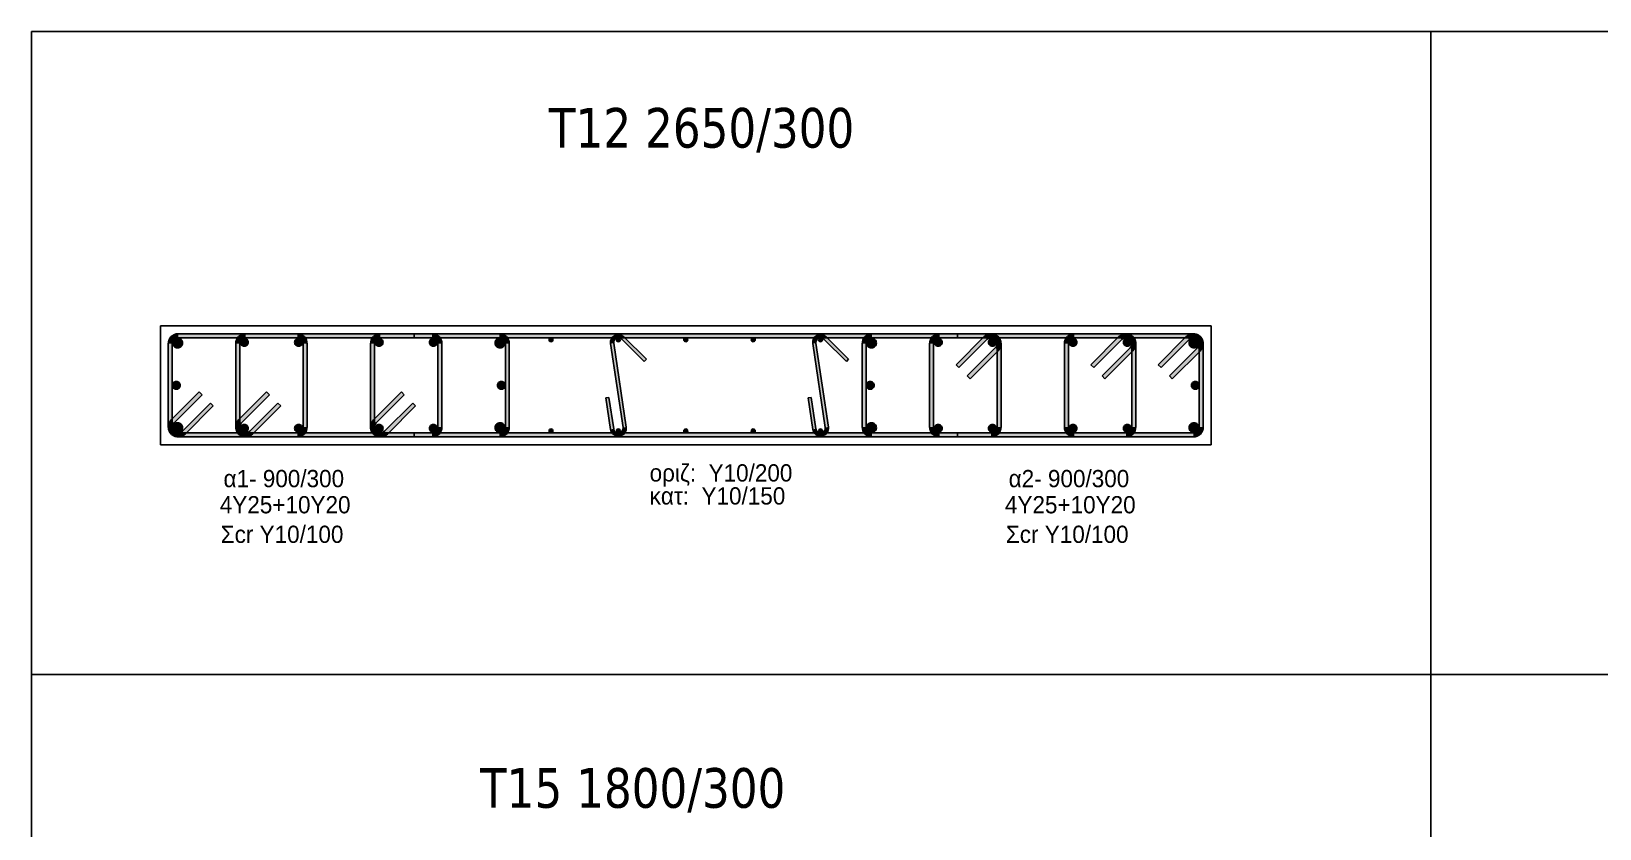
# Model space of a CAD drawing. Header units: millimetres. Extents: x -2171 to 1563, y -1758 to -1505.
# Drawn here: x -882.83 to -863.06, y -1600.3 to -1590.25 of the extents above; entities that cross this region are included whole.
import ezdxf

# ---------------------------------------------------------------- set-up
doc = ezdxf.new("R2010")
doc.units = ezdxf.units.MM
for name, color, linetype in [('-S_TEXT', 3, 'Continuous'), ('Col_Det', 7, 'Continuous'), ('Col_Det_Fill', 7, 'Continuous'), ('Geo_Col_Pro_1', 7, 'Continuous'), ('pinakaki', 153, 'Continuous')]:
    doc.layers.add(name, color=color, linetype=linetype)
doc.styles.add('S1Arl22_b_934_161', font='arial.ttf', dxfattribs={"width": 0.933629, "height": 0.002175})
doc.styles.get("Standard").update_dxf_attribs({"font": 'tahoma.ttf'})

msp = doc.modelspace()

# ---------------------------------------------------------------- hatches: boundary and pattern name
at = {"layer": 'Col_Det_Fill'}
for color, points in [(252, [(-880.982, -1594.1097), (-880.982, -1594.0597, 0.4142136), (-881.107, -1594.1847), (-881.057, -1594.1847, -0.4142136)]), (252, [(-876.932, -1594.1097), (-876.932, -1594.0597), (-880.982, -1594.0597), (-880.982, -1594.1097)]), (252, [(-880.132, -1594.1097), (-880.132, -1594.0597, 0.4142136), (-880.257, -1594.1847), (-880.207, -1594.1847, -0.4142136)]), (252, [(-879.482, -1594.1097), (-879.482, -1594.0597), (-880.132, -1594.0597), (-880.132, -1594.1097)]), (252, [(-879.407, -1594.1847), (-879.357, -1594.1847, 0.4142136), (-879.482, -1594.0597), (-879.482, -1594.1097, -0.4142136)]), (252, [(-878.432, -1594.1097), (-878.432, -1594.0597, 0.4142136), (-878.557, -1594.1847), (-878.507, -1594.1847, -0.4142136)]), (252, [(-877.782, -1594.1097), (-877.782, -1594.0597), (-878.432, -1594.0597), (-878.432, -1594.1097)]), (252, [(-871.1555, -1594.1097), (-871.1555, -1594.0597), (-878.0086, -1594.0597), (-878.0086, -1594.1097)]), (252, [(-877.707, -1594.1847), (-877.657, -1594.1847, 0.4142136), (-877.782, -1594.0597), (-877.782, -1594.1097, -0.4142136)]), (252, [(-876.857, -1594.1847), (-876.807, -1594.1847, 0.4142136), (-876.932, -1594.0597), (-876.932, -1594.1097, -0.4142136)]), (252, [(-875.5307, -1594.1845), (-875.4912, -1594.1786, -0.7233449), (-875.3894, -1594.1273), (-875.3611, -1594.099, 0.7233449)]), (252, [(-872.9813, -1594.1845), (-872.9418, -1594.1786, -0.7233449), (-872.84, -1594.1273), (-872.8117, -1594.099, 0.7233449)]), (252, [(-872.232, -1594.1097), (-872.232, -1594.0597, 0.4142136), (-872.357, -1594.1847), (-872.307, -1594.1847, -0.4142136)]), (252, [(-868.182, -1594.1097), (-868.182, -1594.0597), (-872.232, -1594.0597), (-872.232, -1594.1097)]), (252, [(-871.382, -1594.1097), (-871.382, -1594.0597, 0.4142136), (-871.507, -1594.1847), (-871.457, -1594.1847, -0.4142136)]), (252, [(-870.732, -1594.1097), (-870.732, -1594.0597), (-871.382, -1594.0597), (-871.382, -1594.1097)]), (252, [(-870.657, -1594.1847), (-870.607, -1594.1847, 0.6681786), (-870.8204, -1594.0963), (-870.7851, -1594.1317, -0.6681786)]), (252, [(-870.679, -1594.2377), (-870.6436, -1594.2731, 0.6681786), (-870.732, -1594.0597), (-870.732, -1594.1097, -0.6681786)]), (252, [(-869.682, -1594.1097), (-869.682, -1594.0597, 0.4142136), (-869.807, -1594.1847), (-869.757, -1594.1847, -0.4142136)]), (252, [(-869.032, -1594.1097), (-869.032, -1594.0597), (-869.682, -1594.0597), (-869.682, -1594.1097)]), (252, [(-868.957, -1594.1847), (-868.907, -1594.1847, 0.6681786), (-869.1204, -1594.0963), (-869.0851, -1594.1317, -0.6681786)]), (252, [(-868.979, -1594.2377), (-868.9436, -1594.2731, 0.6681786), (-869.032, -1594.0597), (-869.032, -1594.1097, -0.6681786)]), (252, [(-868.107, -1594.1847), (-868.057, -1594.1847, 0.6681786), (-868.2704, -1594.0963), (-868.2351, -1594.1317, -0.6681786)]), (252, [(-868.129, -1594.2377), (-868.0936, -1594.2731, 0.6681786), (-868.182, -1594.0597), (-868.182, -1594.1097, -0.6681786)]), (252, [(-881.057, -1594.1847), (-881.107, -1594.1847), (-881.107, -1595.2347), (-881.057, -1595.2347)]), (12, [(-881.0534, -1594.1759, 0.4142136), (-880.9909, -1594.2384, 0.4142136), (-880.9284, -1594.1759, 0.4142136), (-880.9909, -1594.1134, 0.4142136)]), (252, [(-880.207, -1594.1847), (-880.257, -1594.1847), (-880.257, -1595.2347), (-880.207, -1595.2347)]), (56, [(-880.1997, -1594.167, 0.4142136), (-880.1497, -1594.217, 0.4142136), (-880.0997, -1594.167, 0.4142136), (-880.1497, -1594.117, 0.4142136)]), (56, [(-879.5143, -1594.167, 0.4142136), (-879.4643, -1594.217, 0.4142136), (-879.4143, -1594.167, 0.4142136), (-879.4643, -1594.117, 0.4142136)]), (252, [(-879.407, -1595.2347), (-879.357, -1595.2347), (-879.357, -1594.1847), (-879.407, -1594.1847)]), (252, [(-878.507, -1594.1847), (-878.557, -1594.1847), (-878.557, -1595.2347), (-878.507, -1595.2347)]), (56, [(-878.4997, -1594.167, 0.4142136), (-878.4497, -1594.217, 0.4142136), (-878.3997, -1594.167, 0.4142136), (-878.4497, -1594.117, 0.4142136)]), (56, [(-877.8143, -1594.167, 0.4142136), (-877.7643, -1594.217, 0.4142136), (-877.7143, -1594.167, 0.4142136), (-877.7643, -1594.117, 0.4142136)]), (252, [(-877.707, -1595.2347), (-877.657, -1595.2347), (-877.657, -1594.1847), (-877.707, -1594.1847)]), (12, [(-876.9857, -1594.1759, 0.4142136), (-876.9232, -1594.2384, 0.4142136), (-876.8607, -1594.1759, 0.4142136), (-876.9232, -1594.1134, 0.4142136)]), (252, [(-876.857, -1595.2347), (-876.807, -1595.2347), (-876.807, -1594.1847), (-876.857, -1594.1847)]), (133, [(-876.3066, -1594.1347, 0.4142136), (-876.2816, -1594.1597, 0.4142136), (-876.2566, -1594.1347, 0.4142136), (-876.2816, -1594.1097, 0.4142136)]), (252, [(-875.3725, -1595.2408), (-875.3329, -1595.2349), (-875.4912, -1594.1786), (-875.5307, -1594.1845)]), (133, [(-875.4568, -1594.1347, 0.4142136), (-875.4318, -1594.1597, 0.4142136), (-875.4068, -1594.1347, 0.4142136), (-875.4318, -1594.1097, 0.4142136)]), (252, [(-875.3611, -1594.099), (-875.3894, -1594.1273), (-875.1066, -1594.4101), (-875.0783, -1594.3818)]), (133, [(-874.607, -1594.1347, 0.4142136), (-874.582, -1594.1597, 0.4142136), (-874.557, -1594.1347, 0.4142136), (-874.582, -1594.1097, 0.4142136)]), (133, [(-873.7572, -1594.1347, 0.4142136), (-873.7322, -1594.1597, 0.4142136), (-873.7072, -1594.1347, 0.4142136), (-873.7322, -1594.1097, 0.4142136)]), (252, [(-872.8231, -1595.2408), (-872.7835, -1595.2349), (-872.9418, -1594.1786), (-872.9813, -1594.1845)]), (133, [(-872.9074, -1594.1347, 0.4142136), (-872.8824, -1594.1597, 0.4142136), (-872.8574, -1594.1347, 0.4142136), (-872.8824, -1594.1097, 0.4142136)]), (252, [(-872.8117, -1594.099), (-872.84, -1594.1273), (-872.5572, -1594.4101), (-872.5289, -1594.3818)]), (252, [(-872.307, -1594.1847), (-872.357, -1594.1847), (-872.357, -1595.2347), (-872.307, -1595.2347)]), (12, [(-872.1784, -1594.1759, 0.4142136), (-872.2409, -1594.1134, 0.4142136), (-872.3034, -1594.1759, 0.4142136), (-872.2409, -1594.2384, 0.4142136)]), (252, [(-871.457, -1594.1847), (-871.507, -1594.1847), (-871.507, -1595.2347), (-871.457, -1595.2347)]), (56, [(-871.3497, -1594.167, 0.4142136), (-871.3997, -1594.117, 0.4142136), (-871.4497, -1594.167, 0.4142136), (-871.3997, -1594.217, 0.4142136)]), (252, [(-870.7851, -1594.1317), (-870.8204, -1594.0963), (-871.174, -1594.4499), (-871.1386, -1594.4852)]), (252, [(-871.0325, -1594.5913), (-870.9972, -1594.6266), (-870.6436, -1594.2731), (-870.679, -1594.2377)]), (56, [(-870.6643, -1594.167, 0.4142136), (-870.7143, -1594.117, 0.4142136), (-870.7643, -1594.167, 0.4142136), (-870.7143, -1594.217, 0.4142136)]), (252, [(-870.657, -1595.2347), (-870.607, -1595.2347), (-870.607, -1594.1847), (-870.657, -1594.1847)]), (252, [(-869.757, -1594.1847), (-869.807, -1594.1847), (-869.807, -1595.2347), (-869.757, -1595.2347)]), (56, [(-869.6497, -1594.167, 0.4142136), (-869.6997, -1594.117, 0.4142136), (-869.7497, -1594.167, 0.4142136), (-869.6997, -1594.217, 0.4142136)]), (252, [(-869.0851, -1594.1317), (-869.1204, -1594.0963), (-869.474, -1594.4499), (-869.4386, -1594.4852)]), (252, [(-869.3325, -1594.5913), (-869.2972, -1594.6266), (-868.9436, -1594.2731), (-868.979, -1594.2377)]), (56, [(-868.9643, -1594.167, 0.4142136), (-869.0143, -1594.117, 0.4142136), (-869.0643, -1594.167, 0.4142136), (-869.0143, -1594.217, 0.4142136)]), (252, [(-868.957, -1595.2347), (-868.907, -1595.2347), (-868.907, -1594.1847), (-868.957, -1594.1847)]), (252, [(-868.2351, -1594.1317), (-868.2704, -1594.0963), (-868.624, -1594.4499), (-868.5886, -1594.4852)]), (252, [(-868.4825, -1594.5913), (-868.4472, -1594.6266), (-868.0936, -1594.2731), (-868.129, -1594.2377)]), (12, [(-868.1107, -1594.1759, 0.4142136), (-868.1732, -1594.1134, 0.4142136), (-868.2357, -1594.1759, 0.4142136), (-868.1732, -1594.2384, 0.4142136)]), (252, [(-868.107, -1595.2347), (-868.057, -1595.2347), (-868.057, -1594.1847), (-868.107, -1594.1847)]), (12, [(-881.057, -1594.7097, 0.4142136), (-881.007, -1594.7597, 0.4142136), (-880.957, -1594.7097, 0.4142136), (-881.007, -1594.6597, 0.4142136)]), (12, [(-876.957, -1594.7097, 0.4142136), (-876.907, -1594.7597, 0.4142136), (-876.857, -1594.7097, 0.4142136), (-876.907, -1594.6597, 0.4142136)]), (12, [(-872.207, -1594.7097, 0.4142136), (-872.257, -1594.6597, 0.4142136), (-872.307, -1594.7097, 0.4142136), (-872.257, -1594.7597, 0.4142136)]), (12, [(-868.107, -1594.7097, 0.4142136), (-868.157, -1594.6597, 0.4142136), (-868.207, -1594.7097, 0.4142136), (-868.157, -1594.7597, 0.4142136)]), (252, [(-880.6815, -1594.8281), (-880.7169, -1594.7928), (-881.0704, -1595.1463), (-881.0351, -1595.1817)]), (252, [(-879.8315, -1594.8281), (-879.8669, -1594.7928), (-880.2204, -1595.1463), (-880.1851, -1595.1817)]), (252, [(-878.1315, -1594.8281), (-878.1669, -1594.7928), (-878.5204, -1595.1463), (-878.4851, -1595.1817)]), (252, [(-875.5504, -1594.863), (-875.59, -1594.8689), (-875.5307, -1595.2645), (-875.4912, -1595.2586)]), (252, [(-873.001, -1594.863), (-873.0406, -1594.8689), (-872.9813, -1595.2645), (-872.9418, -1595.2586)]), (252, [(-880.929, -1595.2877), (-880.8936, -1595.3231), (-880.5401, -1594.9695), (-880.5754, -1594.9342)]), (252, [(-880.079, -1595.2877), (-880.0436, -1595.3231), (-879.6901, -1594.9695), (-879.7254, -1594.9342)]), (252, [(-878.379, -1595.2877), (-878.3436, -1595.3231), (-877.9901, -1594.9695), (-878.0254, -1594.9342)]), (252, [(-881.0351, -1595.1817), (-881.0704, -1595.1463, 0.6681786), (-880.982, -1595.3597), (-880.982, -1595.3097, -0.6681786)]), (252, [(-881.057, -1595.2347), (-881.107, -1595.2347, 0.6681786), (-880.8936, -1595.3231), (-880.929, -1595.2877, -0.6681786)]), (12, [(-881.0534, -1595.2435, 0.4142136), (-880.9909, -1595.306, 0.4142136), (-880.9284, -1595.2435, 0.4142136), (-880.9909, -1595.181, 0.4142136)]), (252, [(-880.1851, -1595.1817), (-880.2204, -1595.1463, 0.6681786), (-880.132, -1595.3597), (-880.132, -1595.3097, -0.6681786)]), (252, [(-880.207, -1595.2347), (-880.257, -1595.2347, 0.6681786), (-880.0436, -1595.3231), (-880.079, -1595.2877, -0.6681786)]), (56, [(-880.1997, -1595.2524, 0.4142136), (-880.1497, -1595.3024, 0.4142136), (-880.0997, -1595.2524, 0.4142136), (-880.1497, -1595.2024, 0.4142136)]), (56, [(-879.5143, -1595.2524, 0.4142136), (-879.4643, -1595.3024, 0.4142136), (-879.4143, -1595.2524, 0.4142136), (-879.4643, -1595.2024, 0.4142136)]), (252, [(-879.482, -1595.3097), (-879.482, -1595.3597, 0.4142136), (-879.357, -1595.2347), (-879.407, -1595.2347, -0.4142136)]), (252, [(-878.4851, -1595.1817), (-878.5204, -1595.1463, 0.6681786), (-878.432, -1595.3597), (-878.432, -1595.3097, -0.6681786)]), (252, [(-878.507, -1595.2347), (-878.557, -1595.2347, 0.6681786), (-878.3436, -1595.3231), (-878.379, -1595.2877, -0.6681786)]), (56, [(-878.4997, -1595.2524, 0.4142136), (-878.4497, -1595.3024, 0.4142136), (-878.3997, -1595.2524, 0.4142136), (-878.4497, -1595.2024, 0.4142136)]), (56, [(-877.8143, -1595.2524, 0.4142136), (-877.7643, -1595.3024, 0.4142136), (-877.7143, -1595.2524, 0.4142136), (-877.7643, -1595.2024, 0.4142136)]), (252, [(-877.782, -1595.3097), (-877.782, -1595.3597, 0.4142136), (-877.657, -1595.2347), (-877.707, -1595.2347, -0.4142136)]), (12, [(-876.9857, -1595.2435, 0.4142136), (-876.9232, -1595.306, 0.4142136), (-876.8607, -1595.2435, 0.4142136), (-876.9232, -1595.181, 0.4142136)]), (252, [(-876.932, -1595.3097), (-876.932, -1595.3597, 0.4142136), (-876.807, -1595.2347), (-876.857, -1595.2347, -0.4142136)]), (133, [(-876.3066, -1595.2847, 0.4142136), (-876.2816, -1595.3097, 0.4142136), (-876.2566, -1595.2847, 0.4142136), (-876.2816, -1595.2597, 0.4142136)]), (252, [(-875.4912, -1595.2586), (-875.5307, -1595.2645, 1), (-875.3329, -1595.2349), (-875.3725, -1595.2408, -1)]), (133, [(-875.4568, -1595.2847, 0.4142136), (-875.4318, -1595.3097, 0.4142136), (-875.4068, -1595.2847, 0.4142136), (-875.4318, -1595.2597, 0.4142136)]), (133, [(-874.607, -1595.2847, 0.4142136), (-874.582, -1595.3097, 0.4142136), (-874.557, -1595.2847, 0.4142136), (-874.582, -1595.2597, 0.4142136)]), (133, [(-873.7572, -1595.2847, 0.4142136), (-873.7322, -1595.3097, 0.4142136), (-873.7072, -1595.2847, 0.4142136), (-873.7322, -1595.2597, 0.4142136)]), (252, [(-872.9418, -1595.2586), (-872.9813, -1595.2645, 1), (-872.7835, -1595.2349), (-872.8231, -1595.2408, -1)]), (133, [(-872.9074, -1595.2847, 0.4142136), (-872.8824, -1595.3097, 0.4142136), (-872.8574, -1595.2847, 0.4142136), (-872.8824, -1595.2597, 0.4142136)]), (252, [(-872.307, -1595.2347), (-872.357, -1595.2347, 0.4142136), (-872.232, -1595.3597), (-872.232, -1595.3097, -0.4142136)]), (12, [(-872.1784, -1595.2435, 0.4142136), (-872.2409, -1595.181, 0.4142136), (-872.3034, -1595.2435, 0.4142136), (-872.2409, -1595.306, 0.4142136)]), (252, [(-871.457, -1595.2347), (-871.507, -1595.2347, 0.4142136), (-871.382, -1595.3597), (-871.382, -1595.3097, -0.4142136)]), (56, [(-871.3497, -1595.2524, 0.4142136), (-871.3997, -1595.2024, 0.4142136), (-871.4497, -1595.2524, 0.4142136), (-871.3997, -1595.3024, 0.4142136)]), (56, [(-870.6643, -1595.2524, 0.4142136), (-870.7143, -1595.2024, 0.4142136), (-870.7643, -1595.2524, 0.4142136), (-870.7143, -1595.3024, 0.4142136)]), (252, [(-870.732, -1595.3097), (-870.732, -1595.3597, 0.4142136), (-870.607, -1595.2347), (-870.657, -1595.2347, -0.4142136)]), (252, [(-869.757, -1595.2347), (-869.807, -1595.2347, 0.4142136), (-869.682, -1595.3597), (-869.682, -1595.3097, -0.4142136)]), (56, [(-869.6497, -1595.2524, 0.4142136), (-869.6997, -1595.2024, 0.4142136), (-869.7497, -1595.2524, 0.4142136), (-869.6997, -1595.3024, 0.4142136)]), (56, [(-868.9643, -1595.2524, 0.4142136), (-869.0143, -1595.2024, 0.4142136), (-869.0643, -1595.2524, 0.4142136), (-869.0143, -1595.3024, 0.4142136)]), (252, [(-869.032, -1595.3097), (-869.032, -1595.3597, 0.4142136), (-868.907, -1595.2347), (-868.957, -1595.2347, -0.4142136)]), (12, [(-868.1107, -1595.2435, 0.4142136), (-868.1732, -1595.181, 0.4142136), (-868.2357, -1595.2435, 0.4142136), (-868.1732, -1595.306, 0.4142136)]), (252, [(-868.182, -1595.3097), (-868.182, -1595.3597, 0.4142136), (-868.057, -1595.2347), (-868.107, -1595.2347, -0.4142136)]), (252, [(-880.982, -1595.3097), (-880.982, -1595.3597), (-876.932, -1595.3597), (-876.932, -1595.3097)]), (252, [(-880.132, -1595.3097), (-880.132, -1595.3597), (-879.482, -1595.3597), (-879.482, -1595.3097)]), (252, [(-878.432, -1595.3097), (-878.432, -1595.3597), (-877.782, -1595.3597), (-877.782, -1595.3097)]), (252, [(-878.0086, -1595.3097), (-878.0086, -1595.3597), (-871.1555, -1595.3597), (-871.1555, -1595.3097)]), (252, [(-872.232, -1595.3097), (-872.232, -1595.3597), (-868.182, -1595.3597), (-868.182, -1595.3097)]), (252, [(-871.382, -1595.3097), (-871.382, -1595.3597), (-870.732, -1595.3597), (-870.732, -1595.3097)]), (252, [(-869.682, -1595.3097), (-869.682, -1595.3597), (-869.032, -1595.3597), (-869.032, -1595.3097)])]:
    msp.add_hatch(color=color, dxfattribs=at).paths.add_polyline_path(points)

# ---------------------------------------------------------------- linework, layer by layer
at = {"layer": '-S_TEXT', "ltscale": 5}
msp.add_lwpolyline([(-882.8339, -1590.2497), (-824.6864, -1590.2497), (-824.6864, -1630.2944), (-882.8339, -1630.2944)], close=True, dxfattribs=at)
at = {"layer": 'Col_Det', "color": 7}
for points in [[(-867.957, -1593.9597), (-881.207, -1593.9597)], [(-881.207, -1593.9597), (-881.207, -1595.4597)], [(-876.932, -1594.0597), (-880.982, -1594.0597)], [(-879.482, -1594.0597), (-880.132, -1594.0597)], [(-877.782, -1594.0597), (-878.432, -1594.0597)], [(-871.1555, -1594.0597), (-878.0086, -1594.0597)], [(-878.0086, -1594.0597), (-878.0086, -1594.1097)], [(-868.182, -1594.0597), (-872.232, -1594.0597)], [(-870.732, -1594.0597), (-871.382, -1594.0597)], [(-871.1555, -1594.1097), (-871.1555, -1594.0597)], [(-869.032, -1594.0597), (-869.682, -1594.0597)], [(-867.957, -1595.4597), (-867.957, -1593.9597)], [(-881.107, -1594.1847), (-881.107, -1595.2347)], [(-881.057, -1595.2347), (-881.057, -1594.1847)], [(-880.982, -1594.1097), (-876.932, -1594.1097)], [(-880.257, -1594.1847), (-880.257, -1595.2347)], [(-880.207, -1595.2347), (-880.207, -1594.1847)], [(-880.132, -1594.1097), (-879.482, -1594.1097)], [(-879.407, -1594.1847), (-879.407, -1595.2347)], [(-879.357, -1595.2347), (-879.357, -1594.1847)], [(-878.557, -1594.1847), (-878.557, -1595.2347)], [(-878.507, -1595.2347), (-878.507, -1594.1847)], [(-878.432, -1594.1097), (-877.782, -1594.1097)], [(-878.0086, -1594.1097), (-871.1555, -1594.1097)], [(-877.707, -1594.1847), (-877.707, -1595.2347)], [(-877.657, -1595.2347), (-877.657, -1594.1847)], [(-876.857, -1594.1847), (-876.857, -1595.2347)], [(-876.807, -1595.2347), (-876.807, -1594.1847)], [(-875.5307, -1594.1845), (-875.3725, -1595.2408)], [(-875.3329, -1595.2349), (-875.4912, -1594.1786)], [(-875.3894, -1594.1273), (-875.1066, -1594.4101)], [(-875.0783, -1594.3818), (-875.3611, -1594.099)], [(-872.9813, -1594.1845), (-872.8231, -1595.2408)], [(-872.7835, -1595.2349), (-872.9418, -1594.1786)], [(-872.84, -1594.1273), (-872.5572, -1594.4101)], [(-872.5289, -1594.3818), (-872.8117, -1594.099)], [(-872.357, -1594.1847), (-872.357, -1595.2347)], [(-872.307, -1595.2347), (-872.307, -1594.1847)], [(-872.232, -1594.1097), (-868.182, -1594.1097)], [(-871.507, -1594.1847), (-871.507, -1595.2347)], [(-871.457, -1595.2347), (-871.457, -1594.1847)], [(-871.382, -1594.1097), (-870.732, -1594.1097)], [(-870.8204, -1594.0963), (-871.174, -1594.4499)], [(-871.1386, -1594.4852), (-870.7851, -1594.1317)], [(-870.679, -1594.2377), (-871.0325, -1594.5913)], [(-870.9972, -1594.6266), (-870.6436, -1594.2731)], [(-870.657, -1594.1847), (-870.657, -1595.2347)], [(-870.607, -1595.2347), (-870.607, -1594.1847)], [(-869.807, -1594.1847), (-869.807, -1595.2347)], [(-869.757, -1595.2347), (-869.757, -1594.1847)], [(-869.682, -1594.1097), (-869.032, -1594.1097)], [(-869.1204, -1594.0963), (-869.474, -1594.4499)], [(-869.4386, -1594.4852), (-869.0851, -1594.1317)], [(-868.979, -1594.2377), (-869.3325, -1594.5913)], [(-869.2972, -1594.6266), (-868.9436, -1594.2731)], [(-868.957, -1594.1847), (-868.957, -1595.2347)], [(-868.907, -1595.2347), (-868.907, -1594.1847)], [(-868.2704, -1594.0963), (-868.624, -1594.4499)], [(-868.5886, -1594.4852), (-868.2351, -1594.1317)], [(-868.129, -1594.2377), (-868.4825, -1594.5913)], [(-868.4472, -1594.6266), (-868.0936, -1594.2731)], [(-868.107, -1594.1847), (-868.107, -1595.2347)], [(-868.057, -1595.2347), (-868.057, -1594.1847)], [(-875.1066, -1594.4101), (-875.0783, -1594.3818)], [(-872.5572, -1594.4101), (-872.5289, -1594.3818)], [(-871.174, -1594.4499), (-871.1386, -1594.4852)], [(-869.474, -1594.4499), (-869.4386, -1594.4852)], [(-868.624, -1594.4499), (-868.5886, -1594.4852)], [(-871.0325, -1594.5913), (-870.9972, -1594.6266)], [(-869.3325, -1594.5913), (-869.2972, -1594.6266)], [(-868.4825, -1594.5913), (-868.4472, -1594.6266)], [(-880.7169, -1594.7928), (-881.0704, -1595.1463)], [(-881.0351, -1595.1817), (-880.6815, -1594.8281)], [(-880.6815, -1594.8281), (-880.7169, -1594.7928)], [(-879.8669, -1594.7928), (-880.2204, -1595.1463)], [(-880.1851, -1595.1817), (-879.8315, -1594.8281)], [(-879.8315, -1594.8281), (-879.8669, -1594.7928)], [(-878.1669, -1594.7928), (-878.5204, -1595.1463)], [(-878.4851, -1595.1817), (-878.1315, -1594.8281)], [(-878.1315, -1594.8281), (-878.1669, -1594.7928)], [(-875.5504, -1594.863), (-875.59, -1594.8689)], [(-875.59, -1594.8689), (-875.5307, -1595.2645)], [(-875.4912, -1595.2586), (-875.5504, -1594.863)], [(-873.001, -1594.863), (-873.0406, -1594.8689)], [(-873.0406, -1594.8689), (-872.9813, -1595.2645)], [(-872.9418, -1595.2586), (-873.001, -1594.863)], [(-880.5754, -1594.9342), (-880.929, -1595.2877)], [(-880.8936, -1595.3231), (-880.5401, -1594.9695)], [(-880.5401, -1594.9695), (-880.5754, -1594.9342)], [(-879.7254, -1594.9342), (-880.079, -1595.2877)], [(-880.0436, -1595.3231), (-879.6901, -1594.9695)], [(-879.6901, -1594.9695), (-879.7254, -1594.9342)], [(-878.0254, -1594.9342), (-878.379, -1595.2877)], [(-878.3436, -1595.3231), (-877.9901, -1594.9695)], [(-877.9901, -1594.9695), (-878.0254, -1594.9342)], [(-881.207, -1595.4597), (-867.957, -1595.4597)], [(-876.932, -1595.3097), (-880.982, -1595.3097)], [(-880.982, -1595.3597), (-876.932, -1595.3597)], [(-879.482, -1595.3097), (-880.132, -1595.3097)], [(-880.132, -1595.3597), (-879.482, -1595.3597)], [(-877.782, -1595.3097), (-878.432, -1595.3097)], [(-878.432, -1595.3597), (-877.782, -1595.3597)], [(-878.0086, -1595.3097), (-878.0086, -1595.3597)], [(-871.1555, -1595.3097), (-878.0086, -1595.3097)], [(-878.0086, -1595.3597), (-871.1555, -1595.3597)], [(-868.182, -1595.3097), (-872.232, -1595.3097)], [(-872.232, -1595.3597), (-868.182, -1595.3597)], [(-870.732, -1595.3097), (-871.382, -1595.3097)], [(-871.382, -1595.3597), (-870.732, -1595.3597)], [(-871.1555, -1595.3597), (-871.1555, -1595.3097)], [(-869.032, -1595.3097), (-869.682, -1595.3097)], [(-869.682, -1595.3597), (-869.032, -1595.3597)]]:
    msp.add_lwpolyline(points, dxfattribs=at)
for points in [[(-880.982, -1594.0597, 0.4142136), (-881.107, -1594.1847)], [(-880.132, -1594.0597, 0.4142136), (-880.257, -1594.1847)], [(-879.357, -1594.1847, 0.4142136), (-879.482, -1594.0597)], [(-878.432, -1594.0597, 0.4142136), (-878.557, -1594.1847)], [(-877.657, -1594.1847, 0.4142136), (-877.782, -1594.0597)], [(-876.807, -1594.1847, 0.4142136), (-876.932, -1594.0597)], [(-875.3611, -1594.099, 0.7233449), (-875.5307, -1594.1845, 0.7233449)], [(-872.8117, -1594.099, 0.7233449), (-872.9813, -1594.1845, 0.7233449)], [(-872.232, -1594.0597, 0.4142136), (-872.357, -1594.1847)], [(-871.382, -1594.0597, 0.4142136), (-871.507, -1594.1847)], [(-870.607, -1594.1847, 0.6681786), (-870.8204, -1594.0963)], [(-870.6436, -1594.2731, 0.6681786), (-870.732, -1594.0597)], [(-869.682, -1594.0597, 0.4142136), (-869.807, -1594.1847)], [(-868.907, -1594.1847, 0.6681786), (-869.1204, -1594.0963)], [(-868.9436, -1594.2731, 0.6681786), (-869.032, -1594.0597)], [(-868.057, -1594.1847, 0.6681786), (-868.2704, -1594.0963)], [(-868.0936, -1594.2731, 0.6681786), (-868.182, -1594.0597)], [(-881.057, -1594.1847, -0.4142136), (-880.982, -1594.1097, -0.4142136)], [(-880.9909, -1594.1134, 0.4142136), (-881.0534, -1594.1759, 0.4142136)], [(-881.0534, -1594.1759, 0.4142136), (-880.9909, -1594.2384, 0.4142136)], [(-880.9284, -1594.1759, 0.4142136), (-880.9909, -1594.1134, 0.4142136)], [(-880.9909, -1594.2384, 0.4142136), (-880.9284, -1594.1759, 0.4142136)], [(-880.207, -1594.1847, -0.4142136), (-880.132, -1594.1097, -0.4142136)], [(-880.1497, -1594.117, 0.4142136), (-880.1997, -1594.167, 0.4142136)], [(-880.1997, -1594.167, 0.4142136), (-880.1497, -1594.217, 0.4142136)], [(-880.0997, -1594.167, 0.4142136), (-880.1497, -1594.117, 0.4142136)], [(-880.1497, -1594.217, 0.4142136), (-880.0997, -1594.167, 0.4142136)], [(-879.4643, -1594.117, 0.4142136), (-879.5143, -1594.167, 0.4142136)], [(-879.5143, -1594.167, 0.4142136), (-879.4643, -1594.217, 0.4142136)], [(-879.482, -1594.1097, -0.4142136), (-879.407, -1594.1847, -0.4142136)], [(-879.4143, -1594.167, 0.4142136), (-879.4643, -1594.117, 0.4142136)], [(-879.4643, -1594.217, 0.4142136), (-879.4143, -1594.167, 0.4142136)], [(-878.507, -1594.1847, -0.4142136), (-878.432, -1594.1097, -0.4142136)], [(-878.4497, -1594.117, 0.4142136), (-878.4997, -1594.167, 0.4142136)], [(-878.4997, -1594.167, 0.4142136), (-878.4497, -1594.217, 0.4142136)], [(-878.3997, -1594.167, 0.4142136), (-878.4497, -1594.117, 0.4142136)], [(-878.4497, -1594.217, 0.4142136), (-878.3997, -1594.167, 0.4142136)], [(-877.7643, -1594.117, 0.4142136), (-877.8143, -1594.167, 0.4142136)], [(-877.8143, -1594.167, 0.4142136), (-877.7643, -1594.217, 0.4142136)], [(-877.782, -1594.1097, -0.4142136), (-877.707, -1594.1847, -0.4142136)], [(-877.7143, -1594.167, 0.4142136), (-877.7643, -1594.117, 0.4142136)], [(-877.7643, -1594.217, 0.4142136), (-877.7143, -1594.167, 0.4142136)], [(-876.9232, -1594.1134, 0.4142136), (-876.9857, -1594.1759, 0.4142136)], [(-876.9857, -1594.1759, 0.4142136), (-876.9232, -1594.2384, 0.4142136)], [(-876.932, -1594.1097, -0.4142136), (-876.857, -1594.1847, -0.4142136)], [(-876.8607, -1594.1759, 0.4142136), (-876.9232, -1594.1134, 0.4142136)], [(-876.9232, -1594.2384, 0.4142136), (-876.8607, -1594.1759, 0.4142136)], [(-876.2816, -1594.1097, 0.4142136), (-876.3066, -1594.1347, 0.4142136)], [(-876.3066, -1594.1347, 0.4142136), (-876.2816, -1594.1597, 0.4142136)], [(-876.2566, -1594.1347, 0.4142136), (-876.2816, -1594.1097, 0.4142136)], [(-876.2816, -1594.1597, 0.4142136), (-876.2566, -1594.1347, 0.4142136)], [(-875.4912, -1594.1786, -0.7233449), (-875.3894, -1594.1273)], [(-875.4318, -1594.1097, 0.4142136), (-875.4568, -1594.1347, 0.4142136)], [(-875.4568, -1594.1347, 0.4142136), (-875.4318, -1594.1597, 0.4142136)], [(-875.4068, -1594.1347, 0.4142136), (-875.4318, -1594.1097, 0.4142136)], [(-875.4318, -1594.1597, 0.4142136), (-875.4068, -1594.1347, 0.4142136)], [(-874.582, -1594.1097, 0.4142136), (-874.607, -1594.1347, 0.4142136)], [(-874.607, -1594.1347, 0.4142136), (-874.582, -1594.1597, 0.4142136)], [(-874.557, -1594.1347, 0.4142136), (-874.582, -1594.1097, 0.4142136)], [(-874.582, -1594.1597, 0.4142136), (-874.557, -1594.1347, 0.4142136)], [(-873.7322, -1594.1097, 0.4142136), (-873.7572, -1594.1347, 0.4142136)], [(-873.7572, -1594.1347, 0.4142136), (-873.7322, -1594.1597, 0.4142136)], [(-873.7072, -1594.1347, 0.4142136), (-873.7322, -1594.1097, 0.4142136)], [(-873.7322, -1594.1597, 0.4142136), (-873.7072, -1594.1347, 0.4142136)], [(-872.9418, -1594.1786, -0.7233449), (-872.84, -1594.1273)], [(-872.8824, -1594.1097, 0.4142136), (-872.9074, -1594.1347, 0.4142136)], [(-872.9074, -1594.1347, 0.4142136), (-872.8824, -1594.1597, 0.4142136)], [(-872.8574, -1594.1347, 0.4142136), (-872.8824, -1594.1097, 0.4142136)], [(-872.8824, -1594.1597, 0.4142136), (-872.8574, -1594.1347, 0.4142136)], [(-872.307, -1594.1847, -0.4142136), (-872.232, -1594.1097, -0.4142136)], [(-872.2409, -1594.1134, 0.4142136), (-872.3034, -1594.1759, 0.4142136)], [(-872.3034, -1594.1759, 0.4142136), (-872.2409, -1594.2384, 0.4142136)], [(-872.1784, -1594.1759, 0.4142136), (-872.2409, -1594.1134, 0.4142136)], [(-872.2409, -1594.2384, 0.4142136), (-872.1784, -1594.1759, 0.4142136)], [(-871.457, -1594.1847, -0.4142136), (-871.382, -1594.1097, -0.4142136)], [(-871.3997, -1594.117, 0.4142136), (-871.4497, -1594.167, 0.4142136)], [(-871.4497, -1594.167, 0.4142136), (-871.3997, -1594.217, 0.4142136)], [(-871.3497, -1594.167, 0.4142136), (-871.3997, -1594.117, 0.4142136)], [(-871.3997, -1594.217, 0.4142136), (-871.3497, -1594.167, 0.4142136)], [(-870.7851, -1594.1317, -0.6681786), (-870.657, -1594.1847, -0.6681786)], [(-870.7143, -1594.117, 0.4142136), (-870.7643, -1594.167, 0.4142136)], [(-870.7643, -1594.167, 0.4142136), (-870.7143, -1594.217, 0.4142136)], [(-870.732, -1594.1097, -0.6681786), (-870.679, -1594.2377, -0.6681786)], [(-870.6643, -1594.167, 0.4142136), (-870.7143, -1594.117, 0.4142136)], [(-870.7143, -1594.217, 0.4142136), (-870.6643, -1594.167, 0.4142136)], [(-869.757, -1594.1847, -0.4142136), (-869.682, -1594.1097, -0.4142136)], [(-869.6997, -1594.117, 0.4142136), (-869.7497, -1594.167, 0.4142136)], [(-869.7497, -1594.167, 0.4142136), (-869.6997, -1594.217, 0.4142136)], [(-869.6497, -1594.167, 0.4142136), (-869.6997, -1594.117, 0.4142136)], [(-869.6997, -1594.217, 0.4142136), (-869.6497, -1594.167, 0.4142136)], [(-869.0851, -1594.1317, -0.6681786), (-868.957, -1594.1847, -0.6681786)], [(-869.0143, -1594.117, 0.4142136), (-869.0643, -1594.167, 0.4142136)], [(-869.0643, -1594.167, 0.4142136), (-869.0143, -1594.217, 0.4142136)], [(-869.032, -1594.1097, -0.6681786), (-868.979, -1594.2377, -0.6681786)], [(-868.9643, -1594.167, 0.4142136), (-869.0143, -1594.117, 0.4142136)], [(-869.0143, -1594.217, 0.4142136), (-868.9643, -1594.167, 0.4142136)], [(-868.1732, -1594.1134, 0.4142136), (-868.2357, -1594.1759, 0.4142136)], [(-868.2357, -1594.1759, 0.4142136), (-868.1732, -1594.2384, 0.4142136)], [(-868.2351, -1594.1317, -0.6681786), (-868.107, -1594.1847, -0.6681786)], [(-868.182, -1594.1097, -0.6681786), (-868.129, -1594.2377, -0.6681786)], [(-868.1107, -1594.1759, 0.4142136), (-868.1732, -1594.1134, 0.4142136)], [(-868.1732, -1594.2384, 0.4142136), (-868.1107, -1594.1759, 0.4142136)], [(-881.007, -1594.6597, 0.4142136), (-881.057, -1594.7097, 0.4142136)], [(-880.957, -1594.7097, 0.4142136), (-881.007, -1594.6597, 0.4142136)], [(-876.907, -1594.6597, 0.4142136), (-876.957, -1594.7097, 0.4142136)], [(-876.857, -1594.7097, 0.4142136), (-876.907, -1594.6597, 0.4142136)], [(-872.257, -1594.6597, 0.4142136), (-872.307, -1594.7097, 0.4142136)], [(-872.207, -1594.7097, 0.4142136), (-872.257, -1594.6597, 0.4142136)], [(-868.157, -1594.6597, 0.4142136), (-868.207, -1594.7097, 0.4142136)], [(-868.107, -1594.7097, 0.4142136), (-868.157, -1594.6597, 0.4142136)], [(-881.057, -1594.7097, 0.4142136), (-881.007, -1594.7597, 0.4142136)], [(-881.007, -1594.7597, 0.4142136), (-880.957, -1594.7097, 0.4142136)], [(-876.957, -1594.7097, 0.4142136), (-876.907, -1594.7597, 0.4142136)], [(-876.907, -1594.7597, 0.4142136), (-876.857, -1594.7097, 0.4142136)], [(-872.307, -1594.7097, 0.4142136), (-872.257, -1594.7597, 0.4142136)], [(-872.257, -1594.7597, 0.4142136), (-872.207, -1594.7097, 0.4142136)], [(-868.207, -1594.7097, 0.4142136), (-868.157, -1594.7597, 0.4142136)], [(-868.157, -1594.7597, 0.4142136), (-868.107, -1594.7097, 0.4142136)], [(-881.0704, -1595.1463, 0.6681786), (-880.982, -1595.3597)], [(-881.107, -1595.2347, 0.6681786), (-880.8936, -1595.3231)], [(-880.982, -1595.3097, -0.6681786), (-881.0351, -1595.1817, -0.6681786)], [(-880.929, -1595.2877, -0.6681786), (-881.057, -1595.2347, -0.6681786)], [(-880.9909, -1595.181, 0.4142136), (-881.0534, -1595.2435, 0.4142136)], [(-881.0534, -1595.2435, 0.4142136), (-880.9909, -1595.306, 0.4142136)], [(-880.9284, -1595.2435, 0.4142136), (-880.9909, -1595.181, 0.4142136)], [(-880.9909, -1595.306, 0.4142136), (-880.9284, -1595.2435, 0.4142136)], [(-880.2204, -1595.1463, 0.6681786), (-880.132, -1595.3597)], [(-880.257, -1595.2347, 0.6681786), (-880.0436, -1595.3231)], [(-880.132, -1595.3097, -0.6681786), (-880.1851, -1595.1817, -0.6681786)], [(-880.079, -1595.2877, -0.6681786), (-880.207, -1595.2347, -0.6681786)], [(-880.1497, -1595.2024, 0.4142136), (-880.1997, -1595.2524, 0.4142136)], [(-880.1997, -1595.2524, 0.4142136), (-880.1497, -1595.3024, 0.4142136)], [(-880.0997, -1595.2524, 0.4142136), (-880.1497, -1595.2024, 0.4142136)], [(-880.1497, -1595.3024, 0.4142136), (-880.0997, -1595.2524, 0.4142136)], [(-879.4643, -1595.2024, 0.4142136), (-879.5143, -1595.2524, 0.4142136)], [(-879.5143, -1595.2524, 0.4142136), (-879.4643, -1595.3024, 0.4142136)], [(-879.482, -1595.3597, 0.4142136), (-879.357, -1595.2347)], [(-879.407, -1595.2347, -0.4142136), (-879.482, -1595.3097, -0.4142136)], [(-879.4143, -1595.2524, 0.4142136), (-879.4643, -1595.2024, 0.4142136)], [(-879.4643, -1595.3024, 0.4142136), (-879.4143, -1595.2524, 0.4142136)], [(-878.5204, -1595.1463, 0.6681786), (-878.432, -1595.3597)], [(-878.557, -1595.2347, 0.6681786), (-878.3436, -1595.3231)], [(-878.432, -1595.3097, -0.6681786), (-878.4851, -1595.1817, -0.6681786)], [(-878.379, -1595.2877, -0.6681786), (-878.507, -1595.2347, -0.6681786)], [(-878.4497, -1595.2024, 0.4142136), (-878.4997, -1595.2524, 0.4142136)], [(-878.4997, -1595.2524, 0.4142136), (-878.4497, -1595.3024, 0.4142136)], [(-878.3997, -1595.2524, 0.4142136), (-878.4497, -1595.2024, 0.4142136)], [(-878.4497, -1595.3024, 0.4142136), (-878.3997, -1595.2524, 0.4142136)], [(-877.7643, -1595.2024, 0.4142136), (-877.8143, -1595.2524, 0.4142136)], [(-877.8143, -1595.2524, 0.4142136), (-877.7643, -1595.3024, 0.4142136)], [(-877.782, -1595.3597, 0.4142136), (-877.657, -1595.2347)], [(-877.707, -1595.2347, -0.4142136), (-877.782, -1595.3097, -0.4142136)], [(-877.7143, -1595.2524, 0.4142136), (-877.7643, -1595.2024, 0.4142136)], [(-877.7643, -1595.3024, 0.4142136), (-877.7143, -1595.2524, 0.4142136)], [(-876.9232, -1595.181, 0.4142136), (-876.9857, -1595.2435, 0.4142136)], [(-876.9857, -1595.2435, 0.4142136), (-876.9232, -1595.306, 0.4142136)], [(-876.932, -1595.3597, 0.4142136), (-876.807, -1595.2347)], [(-876.857, -1595.2347, -0.4142136), (-876.932, -1595.3097, -0.4142136)], [(-876.8607, -1595.2435, 0.4142136), (-876.9232, -1595.181, 0.4142136)], [(-876.9232, -1595.306, 0.4142136), (-876.8607, -1595.2435, 0.4142136)], [(-876.2816, -1595.2597, 0.4142136), (-876.3066, -1595.2847, 0.4142136)], [(-876.2566, -1595.2847, 0.4142136), (-876.2816, -1595.2597, 0.4142136)], [(-875.5307, -1595.2645, 1), (-875.3329, -1595.2349)], [(-875.3725, -1595.2408, -1), (-875.4912, -1595.2586, -1)], [(-875.4318, -1595.2597, 0.4142136), (-875.4568, -1595.2847, 0.4142136)], [(-875.4068, -1595.2847, 0.4142136), (-875.4318, -1595.2597, 0.4142136)], [(-874.582, -1595.2597, 0.4142136), (-874.607, -1595.2847, 0.4142136)], [(-874.557, -1595.2847, 0.4142136), (-874.582, -1595.2597, 0.4142136)], [(-873.7322, -1595.2597, 0.4142136), (-873.7572, -1595.2847, 0.4142136)], [(-873.7072, -1595.2847, 0.4142136), (-873.7322, -1595.2597, 0.4142136)], [(-872.9813, -1595.2645, 1), (-872.7835, -1595.2349)], [(-872.8231, -1595.2408, -1), (-872.9418, -1595.2586, -1)], [(-872.8824, -1595.2597, 0.4142136), (-872.9074, -1595.2847, 0.4142136)], [(-872.8574, -1595.2847, 0.4142136), (-872.8824, -1595.2597, 0.4142136)], [(-872.357, -1595.2347, 0.4142136), (-872.232, -1595.3597)], [(-872.232, -1595.3097, -0.4142136), (-872.307, -1595.2347, -0.4142136)], [(-872.2409, -1595.181, 0.4142136), (-872.3034, -1595.2435, 0.4142136)], [(-872.3034, -1595.2435, 0.4142136), (-872.2409, -1595.306, 0.4142136)], [(-872.1784, -1595.2435, 0.4142136), (-872.2409, -1595.181, 0.4142136)], [(-872.2409, -1595.306, 0.4142136), (-872.1784, -1595.2435, 0.4142136)], [(-871.507, -1595.2347, 0.4142136), (-871.382, -1595.3597)], [(-871.382, -1595.3097, -0.4142136), (-871.457, -1595.2347, -0.4142136)], [(-871.3997, -1595.2024, 0.4142136), (-871.4497, -1595.2524, 0.4142136)], [(-871.4497, -1595.2524, 0.4142136), (-871.3997, -1595.3024, 0.4142136)], [(-871.3497, -1595.2524, 0.4142136), (-871.3997, -1595.2024, 0.4142136)], [(-871.3997, -1595.3024, 0.4142136), (-871.3497, -1595.2524, 0.4142136)], [(-870.7143, -1595.2024, 0.4142136), (-870.7643, -1595.2524, 0.4142136)], [(-870.7643, -1595.2524, 0.4142136), (-870.7143, -1595.3024, 0.4142136)], [(-870.732, -1595.3597, 0.4142136), (-870.607, -1595.2347)], [(-870.657, -1595.2347, -0.4142136), (-870.732, -1595.3097, -0.4142136)], [(-870.6643, -1595.2524, 0.4142136), (-870.7143, -1595.2024, 0.4142136)], [(-870.7143, -1595.3024, 0.4142136), (-870.6643, -1595.2524, 0.4142136)], [(-869.807, -1595.2347, 0.4142136), (-869.682, -1595.3597)], [(-869.682, -1595.3097, -0.4142136), (-869.757, -1595.2347, -0.4142136)], [(-869.6997, -1595.2024, 0.4142136), (-869.7497, -1595.2524, 0.4142136)], [(-869.7497, -1595.2524, 0.4142136), (-869.6997, -1595.3024, 0.4142136)], [(-869.6497, -1595.2524, 0.4142136), (-869.6997, -1595.2024, 0.4142136)], [(-869.6997, -1595.3024, 0.4142136), (-869.6497, -1595.2524, 0.4142136)], [(-869.0143, -1595.2024, 0.4142136), (-869.0643, -1595.2524, 0.4142136)], [(-869.0643, -1595.2524, 0.4142136), (-869.0143, -1595.3024, 0.4142136)], [(-869.032, -1595.3597, 0.4142136), (-868.907, -1595.2347)], [(-868.957, -1595.2347, -0.4142136), (-869.032, -1595.3097, -0.4142136)], [(-868.9643, -1595.2524, 0.4142136), (-869.0143, -1595.2024, 0.4142136)], [(-869.0143, -1595.3024, 0.4142136), (-868.9643, -1595.2524, 0.4142136)], [(-868.1732, -1595.181, 0.4142136), (-868.2357, -1595.2435, 0.4142136)], [(-868.2357, -1595.2435, 0.4142136), (-868.1732, -1595.306, 0.4142136)], [(-868.182, -1595.3597, 0.4142136), (-868.057, -1595.2347)], [(-868.107, -1595.2347, -0.4142136), (-868.182, -1595.3097, -0.4142136)], [(-868.1107, -1595.2435, 0.4142136), (-868.1732, -1595.181, 0.4142136)], [(-868.1732, -1595.306, 0.4142136), (-868.1107, -1595.2435, 0.4142136)], [(-876.3066, -1595.2847, 0.4142136), (-876.2816, -1595.3097, 0.4142136)], [(-876.2816, -1595.3097, 0.4142136), (-876.2566, -1595.2847, 0.4142136)], [(-875.4568, -1595.2847, 0.4142136), (-875.4318, -1595.3097, 0.4142136)], [(-875.4318, -1595.3097, 0.4142136), (-875.4068, -1595.2847, 0.4142136)], [(-874.607, -1595.2847, 0.4142136), (-874.582, -1595.3097, 0.4142136)], [(-874.582, -1595.3097, 0.4142136), (-874.557, -1595.2847, 0.4142136)], [(-873.7572, -1595.2847, 0.4142136), (-873.7322, -1595.3097, 0.4142136)], [(-873.7322, -1595.3097, 0.4142136), (-873.7072, -1595.2847, 0.4142136)], [(-872.9074, -1595.2847, 0.4142136), (-872.8824, -1595.3097, 0.4142136)], [(-872.8824, -1595.3097, 0.4142136), (-872.8574, -1595.2847, 0.4142136)]]:
    msp.add_lwpolyline(points, format="xyb", dxfattribs=at)
at = {"layer": 'Geo_Col_Pro_1', "color": 4, "linetype": 'Continuous', "ltscale": 0.5}
for p, q in [((-865.1852, -1590.2497), (-865.1852, -1610.5817)), ((-882.8339, -1598.3514), (-824.6864, -1598.3514))]:
    msp.add_line(p, q, dxfattribs=at)

# ---------------------------------------------------------------- texts
at = {"layer": 'Col_Det', "color": 7, "style": 'S1Arl22_b_934_161', "width": 0.933629}
for s, p in [(' α1- 900/300', (-880.4894, -1595.9932)), ('οριζ:  Y10/200', (-875.038, -1595.9216)), (' α2- 900/300', (-870.589, -1595.9932)), ('κατ:  Y10/150', (-875.038, -1596.2116)), ('4Y25+10Y20', (-880.458, -1596.3228)), ('4Y25+10Y20', (-870.5576, -1596.3228)), ('Σcr Y10/100', (-880.4461, -1596.6953)), ('Σcr Y10/100', (-870.5457, -1596.6953))]:
    msp.add_text(s, height=0.2175, dxfattribs=at).set_placement(p)
at = {"layer": 'pinakaki', "color": 1, "width": 0.933629}
for s, p in [('Τ12 2650/300', (-876.3077, -1591.7142)), ('Τ15 1800/300 ', (-877.1767, -1600.0324))]:
    msp.add_text(s, height=0.5, dxfattribs=at).set_placement(p)

doc.saveas('drawing.dxf')
